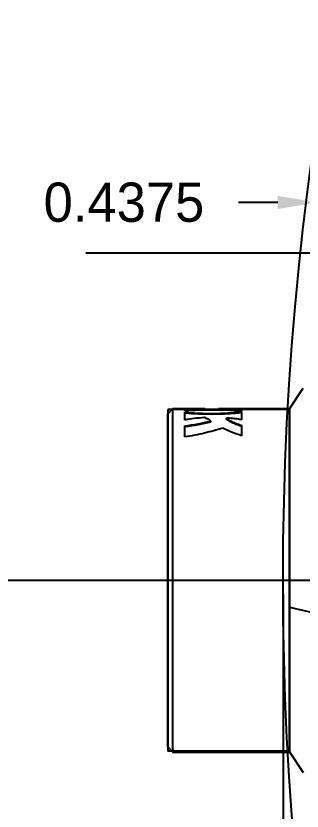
# Model space of a CAD drawing. Header units: inches. Extents: x -116 to 250, y -285 to 80.
# Drawn here: x 109.032 to 110.342, y 28.226 to 31.872 of the extents above; entities that cross this region are included whole.
import ezdxf

# ---------------------------------------------------------------- set-up
doc = ezdxf.new("R2010")
doc.units = ezdxf.units.IN
doc.header["$MEASUREMENT"] = 0
for name, color, linetype in [('LAY0001', 7, 'Continuous'), ('LAYER_CURVE', 7, 'Continuous'), ('LAYER_FEATURE', 7, 'Continuous'), ('trajectories', 3, 'Continuous')]:
    doc.layers.add(name, color=color, linetype=linetype)
doc.dimstyles.get("Standard").update_dxf_attribs({"dimtxt": 0.18, "dimasz": 0.18, "dimexe": 0.18, "dimexo": 0.0625, "dimgap": 0.09, "dimtad": 0, "dimtih": 1, "dimtoh": 1, "dimdec": 4, "dimzin": 0, "dimdsep": 46, "dimtxsty": 'Standard', "dimcen": 0.09, "dimadec": 0, "dimazin": 0, "dimtfac": 1, "dimtdec": 4, "dimtofl": 0, "dimtmove": 0, "dimatfit": 3, "dimfxl": 1, "dimtolj": 1, "dimtzin": 0, "dimarcsym": 0})

# ---------------------------------------------------------------- blocks, each defined once
blk = doc.blocks.new('*D109')
at = {"layer": 'Defpoints', "color": 0, "transparency": 16777216}
for p in [(110.2551, 29.2837), (111.8921, 29.2837), (111.8921, 26.8115)]:
    blk.add_point(p, dxfattribs=at)
at = {"layer": 'trajectories', "color": 0, "lineweight": -2, "transparency": 16777216}
for p, q in [((110.2551, 29.2212), (110.2551, 26.6315)), ((111.8921, 29.2212), (111.8921, 26.6315)), ((110.4351, 26.8115), (110.5786, 26.8115)), ((111.7121, 26.8115), (111.5686, 26.8115))]:
    blk.add_line(p, q, dxfattribs=at)
at = {"layer": 'trajectories', "color": 0, "transparency": 16777216}
for points in [[(110.4351, 26.8415), (110.4351, 26.7815), (110.2551, 26.8115)], [(111.7121, 26.8415), (111.7121, 26.7815), (111.8921, 26.8115)]]:
    blk.add_solid(points, dxfattribs=at)
at = {"layer": 'trajectories', "color": 0, "transparency": 16777216, "insert": (111.0736, 26.8115), "char_height": 0.18, "attachment_point": 5}
blk.add_mtext('\\A1;1.6370', dxfattribs=at)
blk = doc.blocks.new('*D123')
at = {"layer": 'Defpoints', "color": 0, "transparency": 16777216}
for p in [(110.4114, 31.0167), (110.4114, 30.7837), (110.8489, 30.7837)]:
    blk.add_point(p, dxfattribs=at)
at = {"layer": 'trajectories', "color": 0, "lineweight": -2, "transparency": 16777216}
for p, q in [((110.4114, 30.8462), (110.4114, 31.1967)), ((110.8489, 30.8462), (110.8489, 31.1967)), ((110.2314, 31.0167), (110.0514, 31.0167)), ((111.0289, 31.0167), (111.2089, 31.0167))]:
    blk.add_line(p, q, dxfattribs=at)
at = {"layer": 'trajectories', "color": 0, "transparency": 16777216}
for points in [[(110.2314, 31.0467), (110.2314, 30.9867), (110.4114, 31.0167)], [(111.0289, 31.0467), (111.0289, 30.9867), (110.8489, 31.0167)]]:
    blk.add_solid(points, dxfattribs=at)
at = {"layer": 'trajectories', "color": 0, "transparency": 16777216, "insert": (109.5264, 31.0167), "char_height": 0.18, "attachment_point": 5}
blk.add_mtext('\\A1;0.4375', dxfattribs=at)

msp = doc.modelspace()

# ---------------------------------------------------------------- linework, layer by layer
at = {"color": 7, "linetype": 'Continuous'}
for p, q in [((109.7504, 30.07113), (109.89779, 30.07113)), ((109.80552, 30.0606), (109.80552, 30.07097)), ((109.80552, 30.01854), (109.80552, 30.05447)), ((109.89779, 30.07113), (109.89779, 30.06626)), ((109.95931, 30.06719), (109.89779, 30.06719)), ((109.95931, 30.07113), (110.28426, 30.07113)), ((109.95931, 30.07113), (109.95931, 30.06654)), ((110.06696, 30.05946), (110.06696, 30.07106)), ((110.06696, 30.0203), (110.06696, 30.0564)), ((109.92341, 30.01412), (109.92341, 30.00987)), ((109.99652, 30.02216), (109.99652, 30.02633)), ((109.99699, 30.02148), (109.99652, 30.02216)), ((109.80552, 29.94119), (109.80552, 29.99197)), ((110.06696, 29.94704), (110.06696, 29.99423))]:
    msp.add_line(p, q, dxfattribs=at)
msp.add_circle((124.25513, 29.28373), 14)
for points, knots in [([(109.80552, 30.07097), (109.82045, 30.07082), (109.85121, 30.07039), (109.88197, 30.07021), (109.89779, 30.07021)], [0, 0, 0, 0, 0.4856606, 1, 1, 1, 1]), ([(109.89779, 30.06626), (109.88197, 30.06626), (109.85121, 30.06645), (109.82045, 30.06688), (109.80552, 30.06703)], [0, 0, 0, 0, 0.5143393, 1, 1, 1, 1]), ([(110.06696, 30.05946), (110.05678, 30.06044), (110.03587, 30.06203), (110.00385, 30.06359), (109.97075, 30.0645), (109.93705, 30.06487), (109.90325, 30.06473), (109.86983, 30.06406), (109.83728, 30.06279), (109.81595, 30.06144), (109.80552, 30.0606)], [0, 0, 0, 0, 0.1172736, 0.240335, 0.3674672, 0.4968581, 0.6266521, 0.7549856, 0.8800227, 1, 1, 1, 1]), ([(109.80552, 30.05447), (109.82701, 30.05262), (109.87091, 30.04971), (109.93714, 30.04857), (110.00283, 30.05085), (110.046, 30.05434), (110.06696, 30.0564)], [0, 0, 0, 0, 0.247147, 0.5039282, 0.7587093, 1, 1, 1, 1]), ([(110.06696, 30.05238), (110.046, 30.05032), (110.00284, 30.0468), (109.93714, 30.04452), (109.87091, 30.04566), (109.82701, 30.04858), (109.80552, 30.05044)], [0, 0, 0, 0, 0.2412916, 0.4960722, 0.7528528, 1, 1, 1, 1]), ([(109.95931, 30.07048), (109.97782, 30.07039), (110.00527, 30.07044), (110.04115, 30.07081), (110.05852, 30.071), (110.06696, 30.07106)], [0, 0, 0, 0, 0.5158149, 0.7649693, 1, 1, 1, 1]), ([(110.06696, 30.06712), (110.05852, 30.06706), (110.04115, 30.06687), (110.00527, 30.0665), (109.97782, 30.06645), (109.95931, 30.06654)], [0, 0, 0, 0, 0.2350318, 0.4841851, 1, 1, 1, 1]), ([(109.89492, 30.03), (109.87952, 30.02902), (109.84956, 30.02628), (109.81984, 30.02152), (109.80552, 30.01854)], [0, 0, 0, 0, 0.5132453, 1, 1, 1, 1]), ([(109.80552, 29.99197), (109.82599, 29.99446), (109.86554, 30.00071), (109.90461, 30.00942), (109.92341, 30.01412)], [0, 0, 0, 0, 0.5154955, 1, 1, 1, 1]), ([(109.92341, 30.01412), (109.92006, 30.01767), (109.91359, 30.02223), (109.90369, 30.02694), (109.89796, 30.02902), (109.89492, 30.03)], [0, 0, 0, 0, 0.445174, 0.7083168, 1, 1, 1, 1]), ([(110.00121, 30.02772), (110.00062, 30.02776), (109.99975, 30.02774), (109.99864, 30.02759), (109.99793, 30.02742), (109.99734, 30.0272), (109.99689, 30.02695), (109.9966, 30.02667), (109.99652, 30.02643), (109.99652, 30.02633)], [0, 0, 0, 0, 0.3432788, 0.5035566, 0.6466954, 0.7680182, 0.8654081, 0.9402713, 1, 1, 1, 1]), ([(109.99652, 30.02633), (109.99652, 30.02627), (109.99657, 30.02599), (109.99681, 30.02578), (109.99699, 30.02566)], [0, 0, 0, 0, 0.2086356, 1, 1, 1, 1]), ([(109.99699, 30.02566), (110.00139, 30.02271), (110.01118, 30.01687), (110.02749, 30.00876), (110.0463, 30.00098), (110.05983, 29.9964), (110.06696, 29.99423)], [0, 0, 0, 0, 0.2065483, 0.4438926, 0.7093563, 1, 1, 1, 1]), ([(110.06696, 29.98987), (110.05982, 29.99205), (110.0463, 29.99665), (110.02748, 30.00449), (110.01118, 30.01264), (110.00139, 30.01852), (109.99699, 30.02148)], [0, 0, 0, 0, 0.2905521, 0.5559767, 0.7933485, 1, 1, 1, 1]), ([(110.06696, 30.0203), (110.05633, 30.02219), (110.03446, 30.02527), (110.01246, 30.02708), (110.00121, 30.02772)], [0, 0, 0, 0, 0.4894518, 1, 1, 1, 1]), ([(109.92341, 30.00987), (109.90461, 30.00514), (109.86554, 29.99639), (109.82599, 29.9901), (109.80552, 29.98759)], [0, 0, 0, 0, 0.4845152, 1, 1, 1, 1]), ([(109.97898, 29.9823), (109.95155, 29.97349), (109.89433, 29.95706), (109.83587, 29.94554), (109.80552, 29.94119)], [0, 0, 0, 0, 0.4843943, 1, 1, 1, 1]), ([(110.06696, 29.94704), (110.05076, 29.95135), (110.02066, 29.96146), (109.992, 29.97507), (109.97898, 29.9823)], [0, 0, 0, 0, 0.5294456, 1, 1, 1, 1])]:
    msp.add_open_spline(points, degree=3, knots=knots, dxfattribs=at)
at = {"layer": 'LAY0001', "color": 6, "linetype": 'Continuous'}
for p, q in [((110.28426, 30.06719), (109.72678, 30.06719)), ((110.28426, 28.50026), (109.72678, 28.50026))]:
    msp.add_line(p, q, dxfattribs=at)
at = {"layer": 'LAY0001', "color": 7, "linetype": 'Continuous'}
for p, q in [((109.72678, 30.06719), (109.72678, 28.50026)), ((110.28426, 30.06719), (110.28426, 28.50026))]:
    msp.add_line(p, q, dxfattribs=at)
at = {"layer": 'LAYER_CURVE', "color": 40, "linetype": 'Continuous'}
msp.add_line((110.28426, 29.16061), (110.41575, 29.12976), dxfattribs=at)
at = {"layer": 'LAYER_FEATURE', "color": 7, "linetype": 'Continuous'}
for p, q in [((110.28426, 30.07074), (110.34751, 30.16561)), ((109.72678, 30.04751), (109.7504, 30.07113)), ((109.7504, 28.49633), (109.7504, 30.07113)), ((110.28426, 28.49633), (110.28426, 30.07113)), ((109.72678, 28.51995), (109.72678, 30.04751)), ((109.72678, 28.51995), (109.7504, 28.49633)), ((109.7504, 28.49633), (110.28426, 28.49633)), ((110.28426, 28.49672), (110.34751, 28.40184))]:
    msp.add_line(p, q, dxfattribs=at)
at = {"layer": 'trajectories'}
for p, q in [((110.72388, 30.78373), (109.35188, 30.78373)), ((115.21074, 29.28373), (104.20219, 29.28373))]:
    msp.add_line(p, q, dxfattribs=at)

# ---------------------------------------------------------------- dimensions: what is measured, and where the dimension line sits
for base, p1, p2, picture, middle in [((110.41138, 31.01673), (110.84888, 30.78373), (110.41138, 30.78373), '*D123', (109.52638, 31.01673)), ((111.89213, 26.81149), (110.25513, 29.28373), (111.89213, 29.28373), '*D109', (111.07363, 26.81149))]:
    dim = msp.add_linear_dim(base=base, p1=p1, p2=p2, dimstyle='Standard', dxfattribs=at)
    dim.commit()
    dim.dimension.update_dxf_attribs({"geometry": picture, "text_midpoint": middle})

doc.saveas('drawing.dxf')
